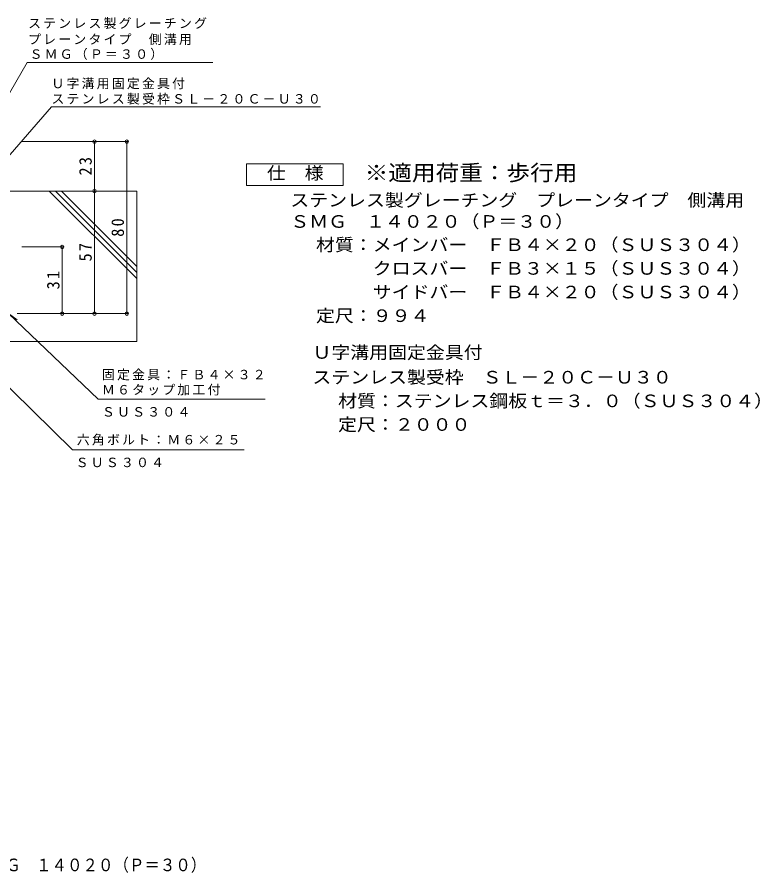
# Model space of a CAD drawing. Units: millimetres, scale not verified. Extents: x -355 to 473, y -387 to 344.
# Drawn here: x 127.1 to 472.8, y -377.7 to 20.3 of the extents above; entities that cross this region are included whole.
import ezdxf
from ezdxf.enums import TextEntityAlignment as Align

# ---------------------------------------------------------------- set-up
doc = ezdxf.new("R2010")
doc.units = ezdxf.units.MM
doc.header["$LTSCALE"] = 2
doc.header["$PDMODE"] = 32
doc.header["$PDSIZE"] = 1.6
for name, color, linetype, lineweight in [('D-4', 7, 'Continuous', 9), ('D-5', 7, 'Continuous', 9), ('D-6', 6, 'Continuous', 9)]:
    doc.layers.add(name, color=color, linetype=linetype, lineweight=lineweight)
doc.layers.add('F-0_F-0ﾚｲﾔ', color=2, linetype='Continuous')
doc.styles.add('ＭＳ ゴシック', font='')
doc.styles.get('ＭＳ ゴシック').set_extended_font_data('MS Gothic')

msp = doc.modelspace()

# ---------------------------------------------------------------- linework, layer by layer
at = {"layer": 'D-4'}
for p, q in [((178.745, -37.583), (129.397, -37.583)), ((163.145, -37.583), (163.145, -60.582)), ((178.145, -117.582), (178.145, -37.583)), ((163.145, -60.582), (163.145, -117.582)), ((148.745, -86.583), (129.397, -86.583)), ((148.145, -117.582), (148.145, -86.583)), ((178.745, -117.582), (127.145, -117.582))]:
    msp.add_line(p, q, dxfattribs=at)
for p in [(163.145, -37.583), (178.145, -37.583), (163.145, -60.582), (148.145, -86.583), (148.145, -117.582), (163.145, -117.582), (178.145, -117.582)]:
    msp.add_point(p, dxfattribs=at)
at = {"layer": 'D-5'}
for p, q in [((110.484, -37.582), (131.769, -0.715)), ((131.769, -0.715), (218.259, -0.715)), ((143.1, -21.318), (118.636, -49.426)), ((143.1, -21.318), (268.387, -21.318)), ((242.612, -157.325), (164.797, -157.325))]:
    msp.add_line(p, q, dxfattribs=at)
msp.add_lwpolyline([(233.858, -57.908), (233.858, -47.908), (278.858, -47.908), (278.858, -57.908)], close=True, dxfattribs=at)
for points in [[(232.725, -180.937), (152.955, -180.937), (59.768, -89.583), (63.765, -92.587)], [(164.797, -157.325), (123.145, -117.582), (127.182, -120.532)]]:
    msp.add_lwpolyline(points, dxfattribs=at)
at = {"layer": 'D-6'}
for p, q in [((182.825, -101.297), (142.11, -60.582)), ((182.825, -98.468), (144.939, -60.582)), ((182.825, -95.64), (147.767, -60.582)), ((112.082, -130.582), (182.825, -130.582))]:
    msp.add_line(p, q, dxfattribs=at)
msp.add_lwpolyline([(115.145, -60.582), (182.825, -60.582), (182.825, -130.582)], dxfattribs=at)

# ---------------------------------------------------------------- texts
at = {"layer": 'D-4', "color": 2, "char_height": 5.865, "attachment_point": 7, "rotation": 90, "style": 'ＭＳ ゴシック'}
for s, insert in [('\\T1.27;\\W0.95;23', (161.945, -53.333)), ('\\T1.27;\\W0.95;80', (176.945, -81.832)), ('\\T1.27;\\W0.95;57', (161.945, -93.332)), ('\\T1.27;\\W0.95;31', (146.945, -106.332))]:
    msp.add_mtext(s, dxfattribs=dict(at, insert=insert))
at = {"layer": 'D-5', "color": 3, "style": 'ＭＳ ゴシック', "width": 1.1}
msp.add_text('※適用荷重：歩行用', height=7.331, dxfattribs=at).set_placement((288.858, -57.908), align=Align.BOTTOM_LEFT)
at = {"layer": 'D-5', "color": 2, "style": 'ＭＳ ゴシック', "width": 1.1}
for s, p in [('仕\u3000様', (243.358, -56.908)), ('ステンレス製グレーチング\u3000プレーンタイプ\u3000側溝用', (254.276, -69.493)), ('ＳＭＧ\u3000１４０２０（Ｐ＝３０）', (254.276, -79.408)), ('材質：メインバー\u3000ＦＢ４×２０（ＳＵＳ３０４）', (266.218, -90.234)), ('\u3000\u3000\u3000クロスバー\u3000ＦＢ３×１５（ＳＵＳ３０４）', (266.218, -101.234)), ('\u3000\u3000\u3000サイドバー\u3000ＦＢ４×２０（ＳＵＳ３０４）', (266.218, -112.234)), ('定尺：９９４', (266.218, -123.234)), ('Ｕ字溝用固定金具付', (264.558, -140.324)), ('ステンレス製受枠\u3000ＳＬ－２０Ｃ－Ｕ３０', (264.558, -151.862)), ('材質：ステンレス鋼板ｔ＝３．０（ＳＵＳ３０４）', (276.5, -162.862)), ('定尺：２０００', (276.5, -173.862))]:
    msp.add_text(s, height=5.865, dxfattribs=at).set_placement(p, align=Align.BOTTOM_LEFT)
at = {"layer": 'D-5', "char_height": 4.399, "attachment_point": 7, "style": 'ＭＳ ゴシック'}
for s, insert in [('\\T1.17;ステンレス製グレーチング', (132.251, 14.81)), ('\\T1.17;プレーンタイプ\u3000側溝用', (132.251, 7.317)), ('\\T1.17;ＳＭＧ（Ｐ＝３０）', (132.929, 0.376)), ('\\T1.17;Ｕ字溝用固定金具付', (143.105, -13.216)), ('\\T1.17;ステンレス製受枠ＳＬ－２０Ｃ－Ｕ３０', (143.105, -20.366)), ('\\T1.17;固定金具：ＦＢ４×３２', (166.612, -148.658)), ('\\T1.17;Ｍ６タップ加工付', (166.612, -155.658)), ('\\T1.17;ＳＵＳ３０４', (166.612, -165.546)), ('\\T1.17;六角ボルト：Ｍ６×２５', (154.903, -178.937)), ('\\T1.17;ＳＵＳ３０４', (154.382, -189.069))]:
    msp.add_mtext(s, dxfattribs=dict(at, insert=insert))
at = {"layer": 'F-0_F-0ﾚｲﾔ', "style": 'ＭＳ ゴシック', "width": 0.9}
msp.add_text('ステンレス製グレーチング\u3000プレーンタイプ\u3000側溝用\u3000ＳＭＧ\u3000１４０２０（Ｐ＝３０）', height=5.865, dxfattribs=at).set_placement((-72.822, -378.728), align=Align.BOTTOM_LEFT)

doc.saveas('drawing.dxf')
